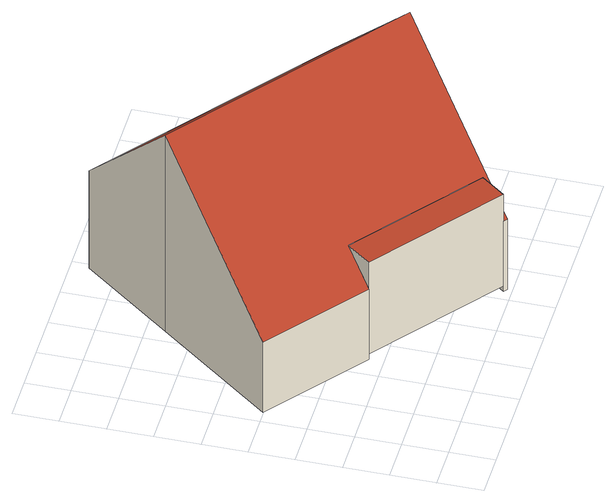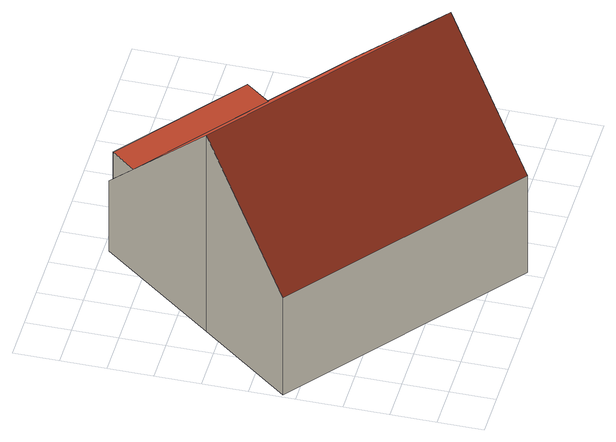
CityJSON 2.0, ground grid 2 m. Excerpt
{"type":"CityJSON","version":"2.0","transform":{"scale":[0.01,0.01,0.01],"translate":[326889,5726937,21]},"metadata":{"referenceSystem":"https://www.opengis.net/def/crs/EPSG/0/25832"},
"CityObjects":{
"building1":{"type":"Building","attributes":{"Gemeindeschluessel":"05170048","Geometrietyp2DReferenz":"3000","function":"31001_1010"},"address":[{"country":"Germany","locality":"Wesel","thoroughfareNumber":"19","thoroughfareName":"Marwick"}],"children":["building1-1","building1-2"]},
"building1-1":{"type":"BuildingPart","attributes":{"roofType":"3100","measuredHeight":10.53},"parents":["building1"],"geometry":[{"type":"MultiSurface","lod":"2","boundaries":[[[0,1,2,3]],[[4,5,1,0]],[[6,7,5,4]],[[8,9,7,6]],[[10,11,9,8]],[[12,13,11,10]],[[14,15,13,12]],[[0,3,16,17,14,12,10,4]],[[8,6,4,10]],[[2,1,5,7,9,11,13,15,18,19]],[[20,21,2,19]],[[16,3,21,20]],[[22,18,15,23]],[[22,23,14,17]],[[22,20,19,18]],[[20,22,17,16]]],"semantics":{"surfaces":[{"type":"WallSurface"},{"type":"RoofSurface"},{"type":"GroundSurface"},{"type":"ClosureSurface"}],"values":[0,0,0,0,0,0,0,1,1,2,0,3,0,3,0,3]}}]},
"building1-2":{"type":"BuildingPart","attributes":{"roofType":"1000","measuredHeight":4.91},"address":[{"country":"Germany","locality":"Wesel","thoroughfareNumber":"19","thoroughfareName":"Marwick"}],"parents":["building1"],"geometry":[{"type":"MultiSurface","lod":"2","boundaries":[[[24,21,23,25]],[[17,16,24,25]],[[20,22,23,21]],[[24,16,3]],[[20,21,3,16]],[[17,22,20,16]],[[25,14,17]],[[23,22,17,14]]],"semantics":{"surfaces":[{"type":"WallSurface"},{"type":"RoofSurface"},{"type":"GroundSurface"},{"type":"ClosureSurface"}],"values":[0,1,2,0,3,3,0,3]}}]}
},
"vertices":[
[62,804,393],[62,804,18],[498,466,18],[498,466,394],[464,1319,1072],[464,1319,18],[781,1725,537],[781,1725,18],[1785,943,537],[1785,943,18],[1471,538,1072],[1471,538,18],[1071,23,394],[1071,23,18],[1054,37,394],[1054,37,18],[583,576,537],[1139,146,537],[1139,146,18],[583,576,18],[583,576,46],[498,466,46],[1139,146,46],[1054,37,46],
[498,466,537],[1054,37,537]
]}
